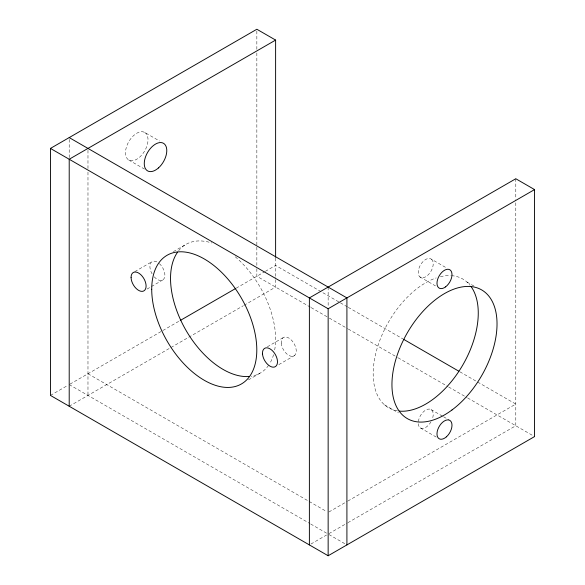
<?xml version="1.0" encoding="UTF-8"?>
<svg xmlns="http://www.w3.org/2000/svg" width="585" height="585" viewBox="0 0 585 585"><rect width="100%" height="100%" fill="white"/><g stroke="black" fill="none" stroke-linecap="round" stroke-linejoin="round"><path stroke-width="0.44" stroke-dasharray="2.92 2.19" d="M134.85 271.594L152.093 261.641M173.379 251.645L185.92 244.406M147.032 289.078L162.71 280.025M50.442 395.416L67.648 385.486M69.995 384.133L162.242 330.876M162.871 330.51L179.588 320.858M236.194 288.178L264.574 271.791M265.363 271.338L275.615 265.422L339.607 302.365M69.206 406.253L243.287 305.75M244.077 305.29L275.615 287.089L275.615 277.151M267.382 346.781L283.023 337.757M248.464 379.884L260.223 373.098M278.84 364.601L294.474 355.578M328.938 511.963L347.073 501.491M347.863 501.038L515.794 404.081L459.693 371.702M310.949 544.013L326.591 534.99M328.938 533.63L347.073 523.158M347.863 522.705L515.794 425.748L515.794 199.734M431.613 259.323A10.618 6.128 -60 0 1 426.809 276.047A10.618 6.128 -60 0 1 418.75 268.917A10.618 6.128 -60 0 1 431.613 259.323L447.254 268.354M467.013 282.065L474.055 286.123M419.833 276.866L435.467 285.897M144.722 132.459A15.919 9.192 -60 0 1 139.676 157.124A15.919 9.192 -60 0 1 125.885 149.16A15.919 9.192 -60 0 1 144.722 132.459L159.573 141.036M128.795 160.041L144.436 169.065M340.397 302.818L347.505 306.928M348.294 307.381L402.809 338.854M310.372 307.154L256.852 276.252L256.852 267.14M311.169 307.615L328.543 317.648M329.333 318.101L347.505 328.594M348.294 329.048L397.281 357.333M398.071 357.786L447.847 386.524M448.636 386.978L466.808 397.471M467.598 397.924L534.558 436.585M431.028 409.544L442.757 416.315M443.54 416.769L449.017 419.928M384.433 404.769L398.502 412.893M420.418 427.928L436.834 437.404M87.977 373.749L308.397 501.016M309.187 501.469L326.569 511.502M69.206 384.586L309.977 523.59M310.767 524.05L328.148 534.083M328.931 534.536L345.355 544.013M515.794 178.747L515.794 198.82M328.148 287.081L328.148 307.154M275.615 258.117L275.615 276.252M256.852 31.071L256.852 49.301M256.852 52.95L256.852 266.226M87.977 150.243L87.977 168.487M87.977 172.136L87.977 395.416M69.206 139.405L69.206 157.636M451.437 275.667A74.302 42.895 -60 0 1 470.069 285.275M397.471 410.875A74.302 42.895 -60 0 1 377.011 348.806A74.302 42.895 -60 0 1 436.183 277.926M440.373 276.698A74.302 42.895 -60 0 1 450.574 275.615M178.659 250.694A74.302 42.895 60 0 1 211.821 242.994M235.28 256.786A74.302 42.895 60 0 1 274.394 351.373M273.561 354.685A74.302 42.895 60 0 1 269.517 363.928M268.573 365.354A74.302 42.895 60 0 1 251.14 376.235M159.339 263.586A10.618 6.128 60 0 1 164.451 277.868A10.618 6.128 60 0 1 154.228 276.851M152.093 273.897A10.618 6.128 60 0 1 150.462 263.513A10.618 6.128 60 0 1 157.402 262.168M431.028 421.8A10.618 6.128 -60 0 1 418.67 425.77A10.618 6.128 -60 0 1 426.377 409.727A10.618 6.128 -60 0 1 432.227 419.313M281.268 343.059A10.618 6.128 60 0 0 293.019 356.258A10.618 6.128 60 0 0 291.952 340.682A10.618 6.128 60 0 0 281.268 343.059"/><path stroke-width="0.88" d="M69.206 406.253L69.213 159.244L275.615 40.08L275.615 257.21M309.385 544.92L309.385 297.911L515.794 178.747L534.558 189.584L534.558 436.585L328.148 555.75L50.442 395.416L50.442 148.415L256.852 29.25L275.615 40.08M180.217 320.492L235.404 288.632M50.442 148.415L328.148 308.748L534.558 189.584M69.206 137.585L346.912 297.911L346.912 544.92M403.599 339.315L458.903 371.241M328.148 308.748L328.148 555.75M471.174 286.738A74.302 42.895 -60 0 1 462.786 365.018A74.302 42.895 -60 0 1 399.153 411.094M249.342 376.455A74.302 42.895 60 0 1 185.92 330.196A74.302 42.895 60 0 1 177.577 252.15M158.44 167.961A15.919 9.192 -60 0 0 163.486 143.296A15.919 9.192 -60 0 0 144.649 159.998A15.919 9.192 -60 0 0 158.44 167.961M451.978 409.975A74.302 42.895 -60 0 0 485.777 292.895A74.302 42.895 -60 0 0 395.709 359.877A74.302 42.895 -60 0 0 451.978 409.975M151.72 289.275A74.302 42.895 60 0 0 230.527 387.321A74.302 42.895 60 0 0 230.527 282.241A74.302 42.895 60 0 0 151.72 289.275M262.504 353.896A10.618 6.128 60 0 0 274.263 367.087A10.618 6.128 60 0 0 273.188 351.512A10.618 6.128 60 0 0 262.504 353.896M131.084 277.363A10.618 6.128 60 0 0 142.345 291.367A10.618 6.128 60 0 0 142.345 276.354A10.618 6.128 60 0 0 131.084 277.363M445.573 286.884A10.618 6.128 -60 0 0 450.377 270.16A10.618 6.128 -60 0 0 437.514 279.754A10.618 6.128 -60 0 0 445.573 286.884M446.428 436.82A10.618 6.128 -60 0 0 449.792 420.374A10.618 6.128 -60 0 0 437.236 431.511A10.618 6.128 -60 0 0 446.428 436.82"/></g></svg>
